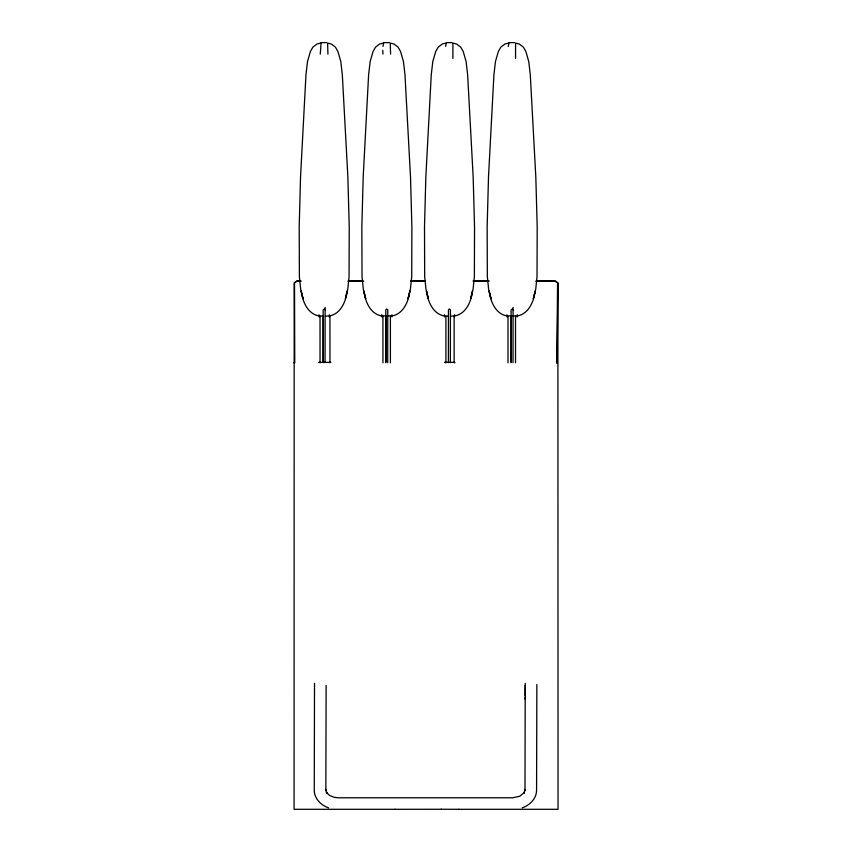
<?xml version="1.0" encoding="UTF-8"?>
<svg xmlns="http://www.w3.org/2000/svg" width="852" height="852" viewBox="0 0 852 852"><rect width="100%" height="100%" fill="white"/><g stroke="black" fill="none" stroke-linecap="round" stroke-linejoin="round"><path stroke-width="1.28" d="M325.123 307.37L325.059 362.675M387.713 362.675L387.767 309.883L386.744 308.978L385.807 309.883L385.754 362.675M445.915 362.782L445.915 316.241M448.418 362.675L448.471 309.883L449.398 308.978L450.42 309.883L450.378 362.675M454.127 362.803L454.127 316.262M395.221 809.304L294.078 809.304L294.185 283.013L296.911 281.128L300.863 281.128M325.847 790.858L326.124 685.498M325.847 789.399L326.976 793.35L326.263 792.232L329.522 795.427L334.261 797.365L338.18 797.781L512.659 797.781L519.837 796.237L524.544 792.232L523.842 793.35L524.992 789.399L524.992 790.858L525.215 687.095M525.173 699.279L525.173 697.351M525.183 695.637L525.183 692.101M535.738 281.128L555.174 281.128L557.89 283.013L557.144 363.421M513.021 362.675L513.085 307.37M525.194 691.228L525.237 685.498M314.516 683.315L314.26 790.464C314.399 798.761 321.108 805.353 328.627 807.877M525.247 683.368L525.215 686.297M536.856 684.465L536.579 790.464C536.419 798.771 529.688 805.353 522.169 807.877M327.935 54.113L327.626 43.548M390.589 54.113L390.28 43.548M452.891 58.405L452.923 43.548M515.545 58.394L515.577 43.548M382.963 46.445L383.762 42.621M445.617 46.445L446.416 42.621M508.271 46.445L509.07 42.621M345.614 297.678L347.233 290.99C345.944 301.193 341.066 313.451 329.873 315.89L329.287 314.771M345.348 298.796L347.786 289.084L349.064 276.655L349.235 226.888L347.872 177.195L342.323 74.763L340.8 61.557L337.914 51.503L335.39 47.105L331.247 43.974L327.828 43.143M321.108 42.621L320.277 54.113M319.063 314.771L318.499 315.89C307.306 313.461 302.481 301.171 301.182 290.99L303.099 298.796L300.649 289.084L299.382 276.655L299.201 226.888L300.532 177.195L305.964 74.763L307.497 61.557L310.394 51.503L312.918 47.105L317.082 43.974L320.501 43.143M381.717 314.771L381.153 315.89C369.96 313.461 365.135 301.171 363.836 290.99L365.742 298.796L363.303 289.084L362.025 276.655L361.844 226.888L363.186 177.195L368.618 74.752L370.151 61.557L373.048 51.503L375.562 47.105L379.726 43.974L383.144 43.143M444.371 314.771L443.807 315.89C432.603 313.461 427.789 301.171 426.479 290.99L428.396 298.796L425.957 289.084L424.679 276.655L424.498 226.888L425.84 177.195L431.261 74.763L432.795 61.557L435.702 51.503L438.216 47.105L442.38 43.974L445.809 43.143M507.025 314.771L506.461 315.89C495.257 313.461 490.432 301.171 489.133 290.99L491.05 298.796L488.611 289.084L487.333 276.655L487.152 226.888L488.494 177.195L493.915 74.752L495.449 61.557L498.345 51.503L500.869 47.094L505.034 43.974L508.452 43.143M319.106 316.912L319.638 315.879L322.855 316.177M381.749 316.912L382.282 315.879L391.366 315.879L391.92 316.912M444.403 316.912L444.936 315.879L448.163 316.177M507.057 316.912L507.59 315.879L516.674 315.879L517.228 316.912M556.857 362.963L557.559 282.683L555.099 280.99L536.835 280.99M454.297 362.686L455.011 362.356L444.584 362.324L445.298 362.654M325.485 316.177L328.712 315.879L329.266 316.912M450.793 316.177L454.02 315.879L454.574 316.912M321.502 42.611L326.827 42.611M384.156 42.611L389.47 42.611M446.81 42.611L452.124 42.611M509.464 42.611L514.778 42.611M300.926 280.99L296.986 280.99L294.515 282.683L294.76 362.963M348.511 280.99L362.728 280.99M410.898 280.979L425.414 280.968M473.211 280.99L488.91 280.99M347.84 281.128L363.708 281.128M410.898 281.107L425.414 281.096M473.211 281.128L488.91 281.128M318.701 362.366L330.821 362.366M394.955 809.304L441.389 809.262M458.695 809.304L558.039 809.304L557.89 283.013M441.123 809.262L458.962 809.304M515.79 43.143L519.209 43.974L523.341 47.094L525.876 51.503L528.762 61.557L530.285 74.752L535.823 177.195L537.197 226.888L537.026 276.655L535.748 289.084L533.299 298.796L535.194 290.99C533.895 301.193 529.028 313.451 517.824 315.89L517.239 314.771M453.136 43.143L456.555 43.974L460.698 47.105L463.222 51.503L466.108 61.557L467.631 74.763L473.169 177.195L474.543 226.888L474.372 276.655L473.094 289.084L470.645 298.796L472.54 290.99C471.252 301.193 466.374 313.451 455.17 315.89L454.585 314.771M390.482 43.143L393.901 43.974L398.044 47.094L400.568 51.503L403.454 61.557L404.977 74.752L410.515 177.195L411.889 226.888L411.718 276.655L410.44 289.084L407.991 298.796L409.887 290.99C408.598 301.193 403.72 313.451 392.516 315.89L391.931 314.771M513.074 309.883L512.137 308.978L511.115 309.883L511.062 362.675M325.113 309.883L324.186 308.978L323.153 309.883L323.1 362.675M293.961 362.579L294.472 363.421M382.793 50.289L382.931 54.113M515.513 316.273L515.524 362.824M507.994 316.273L508.005 362.824M390.397 316.273L390.408 362.824M382.921 316.273L382.942 362.824M329.948 316.273L329.958 362.824M320.032 316.273L320.043 362.824M511.221 315.911L511.232 362.143M385.924 315.911L385.935 362.143M323.27 315.911L323.281 362.132"/></g></svg>
